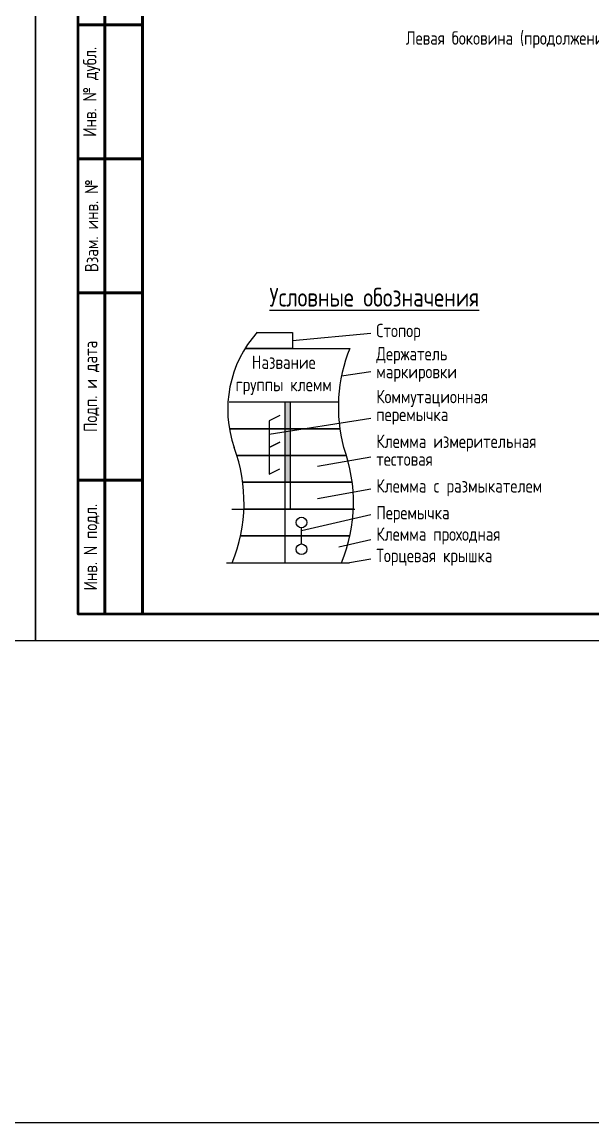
# Model space of a CAD drawing. Header units: millimetres. Extents: x -1102 to 3953, y -90 to 618.
# Drawn here: x 2517.5 to 2624, y -90 to 115.5 of the extents above; entities that cross this region are included whole.
import ezdxf

# ---------------------------------------------------------------- set-up
doc = ezdxf.new("R2010")
doc.units = ezdxf.units.MM
doc.styles.add('Gost_type_A', font='GOST_A.TTF')

# ---------------------------------------------------------------- blocks, each defined once
blk = doc.blocks.new('Штамп левый нижний')
at = {"lineweight": 50}
for points in [[(-12, 145), (-7, 145), (-7, 110), (-12, 110)], [(-7, 145), (0, 145), (0, 110), (-7, 110)], [(-12, 110), (-7, 110), (-7, 85), (-12, 85)], [(-7, 110), (0, 110), (0, 85), (-7, 85)], [(-12, 85), (-7, 85), (-7, 60), (-12, 60)], [(-7, 85), (0, 85), (0, 60), (-7, 60)], [(-12, 60), (-7, 60), (-7, 25), (-12, 25)], [(-7, 60), (0, 60), (0, 25), (-7, 25)], [(-12, 25), (-7, 25), (-7, 0), (-12, 0)], [(-7, 25), (0, 25), (0, 0), (-7, 0)]]:
    blk.add_lwpolyline(points, close=True, dxfattribs=at)
at = {"char_height": 2.5, "attachment_point": 5, "rotation": 90, "style": 'Gost_type_A'}
for s, insert, width in [('Подп. и дата', (-9.5, 127.5), 35), ('Инв. № дубл.', (-9.5, 97.5), 25), ('Взам. инв. №', (-9.5, 72.5), 25), ('Подп. и дата', (-9.5, 42.5), 35), ('Инв. N подл.', (-9.5, 12.5), 25)]:
    blk.add_mtext(s, dxfattribs=dict(at, insert=insert, width=width))
blk = doc.blocks.new('Формат_А3')
blk.add_lwpolyline([(-420, 297), (0, 297), (0, 0), (-420, 0)], close=True)

msp = doc.modelspace()

# ---------------------------------------------------------------- hatches: boundary and pattern name
h = msp.add_hatch(color=256)
h.dxf.hatch_style = 1
h.paths.add_polyline_path([(2567.71, 44.6), (2566.71, 44.6), (2566.71, 29.6), (2567.71, 29.6)])

# ---------------------------------------------------------------- linework, layer by layer
for p, q in [((2568.07, 56.1), (2582.71, 57.42)), ((2559.21, 54.6), (2578.79, 54.6)), ((2577.22, 49.45), (2582.71, 50.29)), ((2556.19, 44.6), (2576.65, 44.6)), ((2566.71, 14.6), (2566.71, 44.6)), ((2567.71, 39.6), (2567.71, 44.6)), ((2563.71, 38.6), (2582.71, 41.6)), ((2576.91, 39.6), (2556.45, 39.6)), ((2556.45, 39.6), (2576.91, 39.6)), ((2567.71, 24.6), (2567.71, 39.6)), ((2578.13, 34.6), (2557.67, 34.6)), ((2557.67, 34.6), (2578.13, 34.6)), ((2572.71, 32.6), (2582.71, 34.37)), ((2579.22, 29.6), (2558.76, 29.6)), ((2558.76, 29.6), (2579.22, 29.6)), ((2579.22, 29.6), (2558.76, 29.6)), ((2558.76, 29.6), (2579.22, 29.6)), ((2572.71, 26.6), (2582.71, 28.37)), ((2556.71, 24.6), (2579.71, 24.6)), ((2579.43, 24.6), (2558.97, 24.6)), ((2558.97, 24.6), (2579.43, 24.6)), ((2569.71, 20.6), (2582.71, 23.6)), ((2569.74, 19.6), (2569.74, 21.1)), ((2578.79, 19.6), (2558.33, 19.6)), ((2558.33, 19.6), (2578.79, 19.6)), ((2569.74, 18.1), (2569.74, 19.6)), ((2576.71, 17.56), (2582.71, 18.94)), ((2555.71, 14.6), (2578.71, 14.6)), ((2556.78, 14.6), (2577.24, 14.6)), ((2582.71, 15.27), (2578.71, 14.6))]:
    msp.add_line(p, q)
for points in [[(-1102, 618), (3953, 618), (3953, -90), (-1102, -90)], [(2817, 420), (2817, 0), (2520, 0), (2520, 420)]]:
    msp.add_lwpolyline(points, close=True)
at = {"lineweight": 50}
msp.add_lwpolyline([(2812, 415), (2812, 5), (2540, 5), (2540, 415)], close=True, dxfattribs=at)
for points in [[(2561.46, 57.6), (2568.07, 57.6), (2568.07, 54.6), (2559.21, 54.6)], [(2565.71, 42.1), (2563.71, 41.1), (2563.71, 36.1), (2565.71, 37.1)], [(2565.71, 37.1), (2563.71, 36.1), (2563.71, 31.1), (2565.71, 32.1)]]:
    msp.add_lwpolyline(points)
for centre in [(2569.74, 22.1), (2569.74, 17.1)]:
    msp.add_circle(centre, 1)
for centre, radius, start, end in [((2577.55, 43.2), 21.6, 138.181, 199.2333), ((2605.64, 43.61), 29.02, 157.7321, 195.0211), ((2529.46, 25.83), 29.54, 337.6521, 20.3143), ((2549.92, 25.83), 29.54, 337.6521, 20.3143)]:
    msp.add_arc(centre, radius, start, end)

# ---------------------------------------------------------------- block references
for name, p in [('Формат_А3', (2520, 0)), ('Штамп левый нижний', (2540, 5))]:
    msp.add_blockref(name, p)

# ---------------------------------------------------------------- texts
at = {"attachment_point": 5, "style": 'Gost_type_A'}
for s, insert, char_height, width in [('Левая боковина (продолжение на листе 2)', (2616.46, 112.21), 2.5, 90), ('{\\LУсловные обозначения}', (2583.35, 64.16), 3.5, 75), ('Название группы клемм', (2566.42, 49.6), 2.5, 20.4592)]:
    msp.add_mtext(s, dxfattribs=dict(at, insert=insert, char_height=char_height, width=width))
at = {"char_height": 2.5, "attachment_point": 4, "line_spacing_factor": 0.8, "style": 'Gost_type_A'}
for s, insert, width in [('Стопор', (2583.71, 57.6), 44), ('Держатель\\Pмаркировки', (2583.71, 51.6), 38.7538), ('Коммутационная\\Pперемычка', (2583.71, 43.6), 44), ('Клемма измерительная\\Pтестовая', (2583.71, 35.6), 55.1103), ('Клемма c размыкателем', (2583.71, 28.6), 55.1103), ('Перемычка', (2583.71, 23.6), 49.9213), ('Клемма проходная', (2583.71, 19.6), 44), ('Торцевая крышка', (2583.71, 15.6), 44)]:
    msp.add_mtext(s, dxfattribs=dict(at, insert=insert, width=width))

doc.saveas('drawing.dxf')
